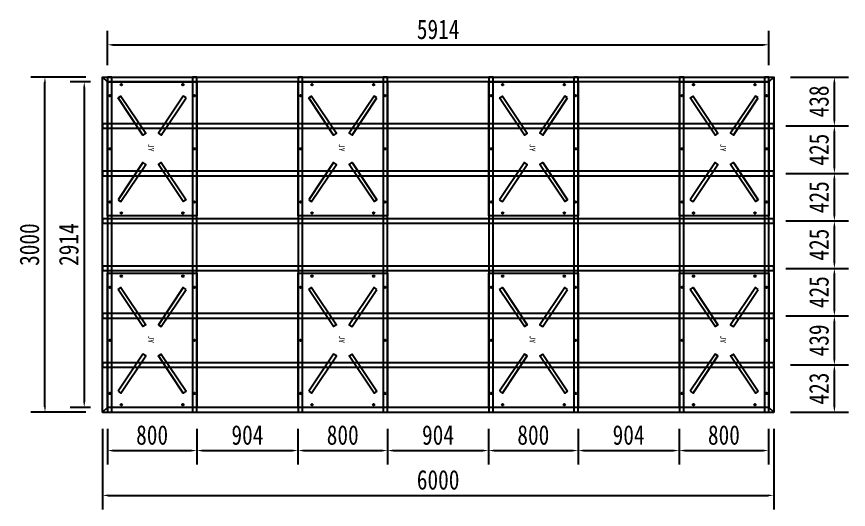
# Model space of a CAD drawing. Header units: millimetres. Extents: x -2018967 to 3675, y -751 to 1571936.
# Drawn here: x -1773719 to -1766283, y 1235119 to 1239529 of the extents above; entities that cross this region are included whole.
import ezdxf

# ---------------------------------------------------------------- set-up
doc = ezdxf.new("R2010")
doc.units = ezdxf.units.MM
doc.header["$LTSCALE"] = 1000
doc.layers.get('0').update_dxf_attribs({"linetype": 'CONTINUOUS'})
doc.layers.get('DEFPOINTS').update_dxf_attribs({"linetype": 'CONTINUOUS'})
for name, color, linetype in [('PUB_TEXT', 7, 'CONTINUOUS'), ('W-STEEL_FRAME钢架', 3, 'CONTINUOUS'), ('W-STEEL_KEEL钢龙骨', 5, 'CONTINUOUS')]:
    doc.layers.add(name, color=color, linetype=linetype)
doc.styles.add('黑体', font='simhei.ttf', dxfattribs={"width": 0.8})
doc.dimstyles.new('W&&50', dxfattribs={"dimtxt": 175, "dimasz": 50, "dimexe": 125, "dimexo": 150, "dimgap": 50, "dimtad": 1, "dimdec": 0, "dimzin": 0, "dimdsep": 46, "dimtxsty": '黑体', "dimcen": 0.09, "dimclrd": 1, "dimclre": 1, "dimclrt": 7, "dimazin": 2, "dimtfac": 1, "dimtdec": 0, "dimtix": 1, "dimtmove": 2, "dimatfit": 3, "dimfxl": 100, "dimtolj": 1, "dimtzin": 0, "dimarcsym": 0})

# ---------------------------------------------------------------- blocks, each defined once
blk = doc.blocks.new('*D215')
at = {"color": 1, "lineweight": -2, "transparency": 16777216}
for p, q in [((-1773058.1, 1238945.2), (-1773240.1, 1238945.2)), ((-1773115.1, 1238895.2), (-1773115.1, 1236081.1)), ((-1773058.1, 1236031.1), (-1773240.1, 1236031.1))]:
    blk.add_line(p, q, dxfattribs=at)
at = {"color": 1, "transparency": 16777216}
for points in [[(-1773123.5, 1238895.2), (-1773106.8, 1238895.2), (-1773115.1, 1238945.2)], [(-1773123.5, 1236081.1), (-1773106.8, 1236081.1), (-1773115.1, 1236031.1)]]:
    blk.add_solid(points, dxfattribs=at)
at = {"layer": 'DEFPOINTS', "color": 0, "transparency": 16777216}
for p in [(-1772908.1, 1238945.2), (-1773115.1, 1236031.1), (-1772908.1, 1236031.1)]:
    blk.add_point(p, dxfattribs=at)
at = {"color": 7, "transparency": 16777216, "insert": (-1773252.6, 1237488.1), "char_height": 175, "attachment_point": 5, "rotation": 90, "style": '黑体'}
blk.add_mtext('\\A1;2914', dxfattribs=at)
blk = doc.blocks.new('*D216')
at = {"color": 1, "lineweight": -2, "transparency": 16777216}
for p, q in [((-1772908.1, 1239095.2), (-1772908.1, 1239401.3)), ((-1766994.1, 1239095.1), (-1766994.1, 1239401.3)), ((-1772858.1, 1239276.3), (-1767044.1, 1239276.3))]:
    blk.add_line(p, q, dxfattribs=at)
at = {"color": 1, "transparency": 16777216}
for points in [[(-1772858.1, 1239284.6), (-1772858.1, 1239267.9), (-1772908.1, 1239276.3)], [(-1767044.1, 1239284.6), (-1767044.1, 1239267.9), (-1766994.1, 1239276.3)]]:
    blk.add_solid(points, dxfattribs=at)
at = {"layer": 'DEFPOINTS', "color": 0, "transparency": 16777216}
for p in [(-1766994.1, 1239276.3), (-1772908.1, 1238945.2), (-1766994.1, 1238945.1)]:
    blk.add_point(p, dxfattribs=at)
at = {"color": 7, "transparency": 16777216, "insert": (-1769951.1, 1239413.8), "char_height": 175, "attachment_point": 5, "style": '黑体'}
blk.add_mtext('\\A1;5914', dxfattribs=at)
blk = doc.blocks.new('*D217')
at = {"color": 1, "lineweight": -2, "transparency": 16777216}
for p, q in [((-1766801.1, 1236411.2), (-1766283.3, 1236411.2)), ((-1766408.3, 1236038.2), (-1766408.3, 1236361.2)), ((-1766801.1, 1235988.2), (-1766283.3, 1235988.2))]:
    blk.add_line(p, q, dxfattribs=at)
at = {"color": 1, "transparency": 16777216}
for points in [[(-1766416.6, 1236361.2), (-1766400, 1236361.2), (-1766408.3, 1236411.2)], [(-1766416.6, 1236038.2), (-1766400, 1236038.2), (-1766408.3, 1235988.2)]]:
    blk.add_solid(points, dxfattribs=at)
at = {"layer": 'DEFPOINTS', "color": 0, "transparency": 16777216}
for p in [(-1766951.1, 1236411.2), (-1766408.3, 1236411.2), (-1766951.1, 1235988.2)]:
    blk.add_point(p, dxfattribs=at)
at = {"color": 7, "transparency": 16777216, "insert": (-1766545.8, 1236199.7), "char_height": 175, "attachment_point": 5, "rotation": 90, "style": '黑体'}
blk.add_mtext('\\A1;423', dxfattribs=at)
blk = doc.blocks.new('*D218')
at = {"color": 1, "lineweight": -2, "transparency": 16777216}
for p, q in [((-1773101.1, 1238988.2), (-1773591.2, 1238988.2)), ((-1773466.2, 1236038.2), (-1773466.2, 1238938.2)), ((-1773100.8, 1235988.2), (-1773591.2, 1235988.2))]:
    blk.add_line(p, q, dxfattribs=at)
at = {"color": 1, "transparency": 16777216}
for points in [[(-1773474.5, 1238938.2), (-1773457.8, 1238938.2), (-1773466.2, 1238988.2)], [(-1773474.5, 1236038.2), (-1773457.8, 1236038.2), (-1773466.2, 1235988.2)]]:
    blk.add_solid(points, dxfattribs=at)
at = {"layer": 'DEFPOINTS', "color": 0, "transparency": 16777216}
for p in [(-1773466.2, 1238988.2), (-1772951.1, 1238988.2), (-1772950.8, 1235988.2)]:
    blk.add_point(p, dxfattribs=at)
at = {"color": 7, "transparency": 16777216, "insert": (-1773604.6, 1237488.2), "char_height": 175, "attachment_point": 5, "rotation": 90, "style": '黑体'}
blk.add_mtext('\\A1;3000', dxfattribs=at)
blk = doc.blocks.new('*D219')
at = {"color": 1, "lineweight": -2, "transparency": 16777216}
for p, q in [((-1766841.1, 1236850.2), (-1766283.3, 1236850.2)), ((-1766408.3, 1236461.2), (-1766408.3, 1236800.2)), ((-1766801.1, 1236411.2), (-1766283.3, 1236411.2))]:
    blk.add_line(p, q, dxfattribs=at)
at = {"color": 1, "transparency": 16777216}
for points in [[(-1766416.6, 1236800.2), (-1766400, 1236800.2), (-1766408.3, 1236850.2)], [(-1766416.6, 1236461.2), (-1766400, 1236461.2), (-1766408.3, 1236411.2)]]:
    blk.add_solid(points, dxfattribs=at)
at = {"layer": 'DEFPOINTS', "color": 0, "transparency": 16777216}
for p in [(-1766991.1, 1236850.2), (-1766408.3, 1236850.2), (-1766951.1, 1236411.2)]:
    blk.add_point(p, dxfattribs=at)
at = {"color": 7, "transparency": 16777216, "insert": (-1766545.8, 1236630.7), "char_height": 175, "attachment_point": 5, "rotation": 90, "style": '黑体'}
blk.add_mtext('\\A1;439', dxfattribs=at)
blk = doc.blocks.new('*D220')
at = {"color": 1, "lineweight": -2, "transparency": 16777216}
for p, q in [((-1766841.1, 1237275.2), (-1766283.3, 1237275.2)), ((-1766408.3, 1236900.2), (-1766408.3, 1237225.2)), ((-1766841.1, 1236850.2), (-1766283.3, 1236850.2))]:
    blk.add_line(p, q, dxfattribs=at)
at = {"color": 1, "transparency": 16777216}
for points in [[(-1766416.6, 1237225.2), (-1766400, 1237225.2), (-1766408.3, 1237275.2)], [(-1766416.6, 1236900.2), (-1766400, 1236900.2), (-1766408.3, 1236850.2)]]:
    blk.add_solid(points, dxfattribs=at)
at = {"layer": 'DEFPOINTS', "color": 0, "transparency": 16777216}
for p in [(-1766991.1, 1237275.2), (-1766408.3, 1237275.2), (-1766991.1, 1236850.2)]:
    blk.add_point(p, dxfattribs=at)
at = {"color": 7, "transparency": 16777216, "insert": (-1766545.8, 1237062.7), "char_height": 175, "attachment_point": 5, "rotation": 90, "style": '黑体'}
blk.add_mtext('\\A1;425', dxfattribs=at)
blk = doc.blocks.new('*D221')
at = {"color": 1, "lineweight": -2, "transparency": 16777216}
for p, q in [((-1766841.1, 1237700.2), (-1766283.3, 1237700.2)), ((-1766408.3, 1237325.2), (-1766408.3, 1237650.2)), ((-1766841.1, 1237275.2), (-1766283.3, 1237275.2))]:
    blk.add_line(p, q, dxfattribs=at)
at = {"color": 1, "transparency": 16777216}
for points in [[(-1766416.6, 1237650.2), (-1766400, 1237650.2), (-1766408.3, 1237700.2)], [(-1766416.6, 1237325.2), (-1766400, 1237325.2), (-1766408.3, 1237275.2)]]:
    blk.add_solid(points, dxfattribs=at)
at = {"layer": 'DEFPOINTS', "color": 0, "transparency": 16777216}
for p in [(-1766991.1, 1237700.2), (-1766408.3, 1237700.2), (-1766991.1, 1237275.2)]:
    blk.add_point(p, dxfattribs=at)
at = {"color": 7, "transparency": 16777216, "insert": (-1766545.8, 1237487.7), "char_height": 175, "attachment_point": 5, "rotation": 90, "style": '黑体'}
blk.add_mtext('\\A1;425', dxfattribs=at)
blk = doc.blocks.new('*D222')
at = {"color": 1, "lineweight": -2, "transparency": 16777216}
for p, q in [((-1766841.1, 1238125.2), (-1766283.3, 1238125.2)), ((-1766408.3, 1237750.2), (-1766408.3, 1238075.2)), ((-1766841.1, 1237700.2), (-1766283.3, 1237700.2))]:
    blk.add_line(p, q, dxfattribs=at)
at = {"color": 1, "transparency": 16777216}
for points in [[(-1766416.6, 1238075.2), (-1766400, 1238075.2), (-1766408.3, 1238125.2)], [(-1766416.6, 1237750.2), (-1766400, 1237750.2), (-1766408.3, 1237700.2)]]:
    blk.add_solid(points, dxfattribs=at)
at = {"layer": 'DEFPOINTS', "color": 0, "transparency": 16777216}
for p in [(-1766991.1, 1238125.2), (-1766408.3, 1238125.2), (-1766991.1, 1237700.2)]:
    blk.add_point(p, dxfattribs=at)
at = {"color": 7, "transparency": 16777216, "insert": (-1766545.8, 1237912.7), "char_height": 175, "attachment_point": 5, "rotation": 90, "style": '黑体'}
blk.add_mtext('\\A1;425', dxfattribs=at)
blk = doc.blocks.new('*D223')
at = {"color": 1, "lineweight": -2, "transparency": 16777216}
for p, q in [((-1766841.1, 1238550.2), (-1766283.3, 1238550.2)), ((-1766408.3, 1238175.2), (-1766408.3, 1238500.2)), ((-1766841.1, 1238125.2), (-1766283.3, 1238125.2))]:
    blk.add_line(p, q, dxfattribs=at)
at = {"color": 1, "transparency": 16777216}
for points in [[(-1766416.6, 1238500.2), (-1766400, 1238500.2), (-1766408.3, 1238550.2)], [(-1766416.6, 1238175.2), (-1766400, 1238175.2), (-1766408.3, 1238125.2)]]:
    blk.add_solid(points, dxfattribs=at)
at = {"layer": 'DEFPOINTS', "color": 0, "transparency": 16777216}
for p in [(-1766991.1, 1238550.2), (-1766408.3, 1238550.2), (-1766991.1, 1238125.2)]:
    blk.add_point(p, dxfattribs=at)
at = {"color": 7, "transparency": 16777216, "insert": (-1766545.8, 1238337.7), "char_height": 175, "attachment_point": 5, "rotation": 90, "style": '黑体'}
blk.add_mtext('\\A1;425', dxfattribs=at)
blk = doc.blocks.new('*D224')
at = {"color": 1, "lineweight": -2, "transparency": 16777216}
for p, q in [((-1766800.8, 1238988.2), (-1766283.3, 1238988.2)), ((-1766408.3, 1238600.2), (-1766408.3, 1238938.2)), ((-1766841.1, 1238550.2), (-1766283.3, 1238550.2))]:
    blk.add_line(p, q, dxfattribs=at)
at = {"color": 1, "transparency": 16777216}
for points in [[(-1766416.6, 1238938.2), (-1766400, 1238938.2), (-1766408.3, 1238988.2)], [(-1766416.6, 1238600.2), (-1766400, 1238600.2), (-1766408.3, 1238550.2)]]:
    blk.add_solid(points, dxfattribs=at)
at = {"layer": 'DEFPOINTS', "color": 0, "transparency": 16777216}
for p in [(-1766950.8, 1238988.2), (-1766408.3, 1238988.2), (-1766991.1, 1238550.2)]:
    blk.add_point(p, dxfattribs=at)
at = {"color": 7, "transparency": 16777216, "insert": (-1766545.8, 1238769.2), "char_height": 175, "attachment_point": 5, "rotation": 90, "style": '黑体'}
blk.add_mtext('\\A1;438', dxfattribs=at)
blk = doc.blocks.new('*D225')
at = {"color": 1, "lineweight": -2, "transparency": 16777216}
for p, q in [((-1772908.1, 1235838.2), (-1772908.1, 1235519.9)), ((-1772108.1, 1235838.2), (-1772108.1, 1235519.9)), ((-1772858.1, 1235644.9), (-1772158.1, 1235644.9))]:
    blk.add_line(p, q, dxfattribs=at)
at = {"color": 1, "transparency": 16777216}
for points in [[(-1772858.1, 1235653.3), (-1772858.1, 1235636.6), (-1772908.1, 1235644.9)], [(-1772158.1, 1235653.3), (-1772158.1, 1235636.6), (-1772108.1, 1235644.9)]]:
    blk.add_solid(points, dxfattribs=at)
at = {"layer": 'DEFPOINTS', "color": 0, "transparency": 16777216}
for p in [(-1772908.1, 1235988.2), (-1772108.1, 1235988.2), (-1772108.1, 1235644.9)]:
    blk.add_point(p, dxfattribs=at)
at = {"color": 7, "transparency": 16777216, "insert": (-1772508.1, 1235783.4), "char_height": 175, "attachment_point": 5, "style": '黑体'}
blk.add_mtext('\\A1;800', dxfattribs=at)
blk = doc.blocks.new('*D226')
at = {"color": 1, "lineweight": -2, "transparency": 16777216}
for p, q in [((-1772108.1, 1235838.2), (-1772108.1, 1235519.9)), ((-1771204.1, 1235838.2), (-1771204.1, 1235519.9)), ((-1772058.1, 1235644.9), (-1771254.1, 1235644.9))]:
    blk.add_line(p, q, dxfattribs=at)
at = {"color": 1, "transparency": 16777216}
for points in [[(-1772058.1, 1235653.3), (-1772058.1, 1235636.6), (-1772108.1, 1235644.9)], [(-1771254.1, 1235653.3), (-1771254.1, 1235636.6), (-1771204.1, 1235644.9)]]:
    blk.add_solid(points, dxfattribs=at)
at = {"layer": 'DEFPOINTS', "color": 0, "transparency": 16777216}
for p in [(-1772108.1, 1235988.2), (-1771204.1, 1235988.2), (-1771204.1, 1235644.9)]:
    blk.add_point(p, dxfattribs=at)
at = {"color": 7, "transparency": 16777216, "insert": (-1771656.1, 1235783.4), "char_height": 175, "attachment_point": 5, "style": '黑体'}
blk.add_mtext('\\A1;904', dxfattribs=at)
blk = doc.blocks.new('*D227')
at = {"color": 1, "lineweight": -2, "transparency": 16777216}
for p, q in [((-1771204.1, 1235838.2), (-1771204.1, 1235519.9)), ((-1770404.1, 1235838.2), (-1770404.1, 1235519.9)), ((-1771154.1, 1235644.9), (-1770454.1, 1235644.9))]:
    blk.add_line(p, q, dxfattribs=at)
at = {"color": 1, "transparency": 16777216}
for points in [[(-1771154.1, 1235653.3), (-1771154.1, 1235636.6), (-1771204.1, 1235644.9)], [(-1770454.1, 1235653.3), (-1770454.1, 1235636.6), (-1770404.1, 1235644.9)]]:
    blk.add_solid(points, dxfattribs=at)
at = {"layer": 'DEFPOINTS', "color": 0, "transparency": 16777216}
for p in [(-1771204.1, 1235988.2), (-1770404.1, 1235988.2), (-1770404.1, 1235644.9)]:
    blk.add_point(p, dxfattribs=at)
at = {"color": 7, "transparency": 16777216, "insert": (-1770804.1, 1235783.4), "char_height": 175, "attachment_point": 5, "style": '黑体'}
blk.add_mtext('\\A1;800', dxfattribs=at)
blk = doc.blocks.new('*D228')
at = {"color": 1, "lineweight": -2, "transparency": 16777216}
for p, q in [((-1770404.1, 1235838.2), (-1770404.1, 1235519.9)), ((-1769500.1, 1235838.2), (-1769500.1, 1235519.9)), ((-1770354.1, 1235644.9), (-1769550.1, 1235644.9))]:
    blk.add_line(p, q, dxfattribs=at)
at = {"color": 1, "transparency": 16777216}
for points in [[(-1770354.1, 1235653.3), (-1770354.1, 1235636.6), (-1770404.1, 1235644.9)], [(-1769550.1, 1235653.3), (-1769550.1, 1235636.6), (-1769500.1, 1235644.9)]]:
    blk.add_solid(points, dxfattribs=at)
at = {"layer": 'DEFPOINTS', "color": 0, "transparency": 16777216}
for p in [(-1770404.1, 1235988.2), (-1769500.1, 1235988.2), (-1769500.1, 1235644.9)]:
    blk.add_point(p, dxfattribs=at)
at = {"color": 7, "transparency": 16777216, "insert": (-1769952.1, 1235783.4), "char_height": 175, "attachment_point": 5, "style": '黑体'}
blk.add_mtext('\\A1;904', dxfattribs=at)
blk = doc.blocks.new('*D229')
at = {"color": 1, "lineweight": -2, "transparency": 16777216}
for p, q in [((-1769500.1, 1235838.2), (-1769500.1, 1235519.9)), ((-1768700.1, 1235838.2), (-1768700.1, 1235519.9)), ((-1769450.1, 1235644.9), (-1768750.1, 1235644.9))]:
    blk.add_line(p, q, dxfattribs=at)
at = {"color": 1, "transparency": 16777216}
for points in [[(-1769450.1, 1235653.3), (-1769450.1, 1235636.6), (-1769500.1, 1235644.9)], [(-1768750.1, 1235653.3), (-1768750.1, 1235636.6), (-1768700.1, 1235644.9)]]:
    blk.add_solid(points, dxfattribs=at)
at = {"layer": 'DEFPOINTS', "color": 0, "transparency": 16777216}
for p in [(-1769500.1, 1235988.2), (-1768700.1, 1235988.2), (-1768700.1, 1235644.9)]:
    blk.add_point(p, dxfattribs=at)
at = {"color": 7, "transparency": 16777216, "insert": (-1769100.1, 1235783.4), "char_height": 175, "attachment_point": 5, "style": '黑体'}
blk.add_mtext('\\A1;800', dxfattribs=at)
blk = doc.blocks.new('*D230')
at = {"color": 1, "lineweight": -2, "transparency": 16777216}
for p, q in [((-1768700.1, 1235838.2), (-1768700.1, 1235519.9)), ((-1767796.1, 1235838.2), (-1767796.1, 1235519.9)), ((-1768650.1, 1235644.9), (-1767846.1, 1235644.9))]:
    blk.add_line(p, q, dxfattribs=at)
at = {"color": 1, "transparency": 16777216}
for points in [[(-1768650.1, 1235653.3), (-1768650.1, 1235636.6), (-1768700.1, 1235644.9)], [(-1767846.1, 1235653.3), (-1767846.1, 1235636.6), (-1767796.1, 1235644.9)]]:
    blk.add_solid(points, dxfattribs=at)
at = {"layer": 'DEFPOINTS', "color": 0, "transparency": 16777216}
for p in [(-1768700.1, 1235988.2), (-1767796.1, 1235988.2), (-1767796.1, 1235644.9)]:
    blk.add_point(p, dxfattribs=at)
at = {"color": 7, "transparency": 16777216, "insert": (-1768248.1, 1235783.4), "char_height": 175, "attachment_point": 5, "style": '黑体'}
blk.add_mtext('\\A1;904', dxfattribs=at)
blk = doc.blocks.new('*D231')
at = {"color": 1, "lineweight": -2, "transparency": 16777216}
for p, q in [((-1767796.1, 1235838.2), (-1767796.1, 1235519.9)), ((-1766996.1, 1235838.2), (-1766996.1, 1235519.9)), ((-1767746.1, 1235644.9), (-1767046.1, 1235644.9))]:
    blk.add_line(p, q, dxfattribs=at)
at = {"color": 1, "transparency": 16777216}
for points in [[(-1767746.1, 1235653.3), (-1767746.1, 1235636.6), (-1767796.1, 1235644.9)], [(-1767046.1, 1235653.3), (-1767046.1, 1235636.6), (-1766996.1, 1235644.9)]]:
    blk.add_solid(points, dxfattribs=at)
at = {"layer": 'DEFPOINTS', "color": 0, "transparency": 16777216}
for p in [(-1767796.1, 1235988.2), (-1766996.1, 1235988.2), (-1766996.1, 1235644.9)]:
    blk.add_point(p, dxfattribs=at)
at = {"color": 7, "transparency": 16777216, "insert": (-1767396.1, 1235783.4), "char_height": 175, "attachment_point": 5, "style": '黑体'}
blk.add_mtext('\\A1;800', dxfattribs=at)
blk = doc.blocks.new('*D232')
at = {"color": 1, "lineweight": -2, "transparency": 16777216}
for p, q in [((-1772951.1, 1235838.2), (-1772951.1, 1235118.7)), ((-1766951.1, 1235838.2), (-1766951.1, 1235118.7)), ((-1772901.1, 1235243.7), (-1767001.1, 1235243.7))]:
    blk.add_line(p, q, dxfattribs=at)
at = {"color": 1, "transparency": 16777216}
for points in [[(-1772901.1, 1235252), (-1772901.1, 1235235.3), (-1772951.1, 1235243.7)], [(-1767001.1, 1235252), (-1767001.1, 1235235.3), (-1766951.1, 1235243.7)]]:
    blk.add_solid(points, dxfattribs=at)
at = {"layer": 'DEFPOINTS', "color": 0, "transparency": 16777216}
for p in [(-1772951.1, 1235988.2), (-1766951.1, 1235988.2), (-1766951.1, 1235243.7)]:
    blk.add_point(p, dxfattribs=at)
at = {"color": 7, "transparency": 16777216, "insert": (-1769951.1, 1235382.1), "char_height": 175, "attachment_point": 5, "style": '黑体'}
blk.add_mtext('\\A1;6000', dxfattribs=at)
blk = doc.blocks.new('$matou$00000186')
for points in [[(-600, 400), (600, 400), (600, -400), (-600, -400)], [(-455.8, 303.8), (-472.4, 278.9), (-139.6, 57), (-122.9, 82)], [(455.8, 303.8), (472.4, 278.9), (139.6, 57), (122.9, 82)], [(-455.8, -303.8), (-472.4, -278.9), (-139.6, -57), (-122.9, -82)], [(455.8, -303.8), (472.4, -278.9), (139.6, -57), (122.9, -82)]]:
    blk.add_lwpolyline(points, close=True)
at = {"color": 1}
for centre in [(-475, 377.5), (0, 377.5), (475, 377.5), (-575, 275), (575, 275), (-575, -275), (575, -275), (-475, -377.5), (0, -377.5), (475, -377.5)]:
    blk.add_circle(centre, 7, dxfattribs=at)
at = {"layer": 'PUB_TEXT', "style": '黑体', "width": 0.8}
blk.add_text('JY', height=52.57, dxfattribs=at).set_placement((-44.4, -35.3))
blk = doc.blocks.new('*U874')
at = {"rotation": 270}
blk.add_blockref('$matou$00000186', (0, 0), dxfattribs=at)
blk = doc.blocks.new('*U875')
at = {"color": 0, "linetype": 'ByBlock', "lineweight": -2, "transparency": 16777216}
for p in [(0, 1714), (1705, 1714), (3410, 1714), (5115, 1714), (0, 0), (1705, 0), (3410, 0), (5115, 0)]:
    blk.add_blockref('*U874', p, dxfattribs=at)
blk = doc.blocks.new('*U872')
at = {"layer": 'W-STEEL_KEEL钢龙骨', "color": 1}
for points in [[(-400, -1500), (-360, -1500), (-360, 1500), (-400, 1500)], [(360, -1500), (400, -1500), (400, 1500), (360, 1500)]]:
    blk.add_lwpolyline(points, close=True, dxfattribs=at)
blk = doc.blocks.new('*U873')
at = {"color": 0, "linetype": 'ByBlock', "lineweight": -2, "transparency": 16777216}
for p in [(0, 0), (1705, 0), (3410, 0), (5115, 0)]:
    blk.add_blockref('*U872', p, dxfattribs=at)
blk = doc.blocks.new('6米框架')
at = {"layer": 'W-STEEL_FRAME钢架'}
for points in [[(-3000.1, 1514.6), (2999.9, 1514.6), (2956.9, 1471.6), (-2957.1, 1471.6)], [(-3000.1, -1485.4), (-3000.1, 1514.6), (-2957.1, 1471.6), (-2957.1, -1442.4)], [(2999.9, 1514.6), (2999.9, -1485.4), (2956.9, -1442.4), (2956.9, 1471.6)], [(2999.9, -1485.4), (2956.9, -1442.4), (-2957.1, -1442.4), (-3000.1, -1485.4)]]:
    blk.add_lwpolyline(points, close=True, dxfattribs=at)
at = {"layer": 'W-STEEL_KEEL钢龙骨'}
for points in [[(-2999.9, 1056.6), (2999.9, 1056.6), (2999.9, 1096.6), (-2999.9, 1096.6)], [(-2999.9, 631.6), (2999.9, 631.6), (2999.9, 671.6), (-2999.9, 671.6)], [(-2999.9, 206.6), (2999.9, 206.6), (2999.9, 246.6), (-2999.9, 246.6)], [(-2999.9, -218.4), (2999.9, -218.4), (2999.9, -178.4), (-2999.9, -178.4)], [(-2999.9, -643.4), (2999.9, -643.4), (2999.9, -603.4), (-2999.9, -603.4)], [(-2999.9, -1082.4), (2999.9, -1082.4), (2999.9, -1042.4), (-2999.9, -1042.4)]]:
    blk.add_lwpolyline(points, close=True, dxfattribs=at)
for name, p in [('*U873', (-2557.1, 14.6)), ('*U875', (-2557.1, -842.4))]:
    blk.add_blockref(name, p)

msp = doc.modelspace()

# ---------------------------------------------------------------- block references
msp.add_blockref('6米框架', (-1769951, 1237473.6))

# ---------------------------------------------------------------- dimensions: what is measured, and where the dimension line sits
for base, p1, p2, picture, middle in [((-1766994.1, 1239276.3), (-1772908.1, 1238945.2), (-1766994.1, 1238945.1), '*D216', (-1769951.1, 1239413.8)), ((-1766951.1, 1235243.7), (-1772951.1, 1235988.2), (-1766951.1, 1235988.2), '*D232', (-1769951.1, 1235382.1)), ((-1772108.1, 1235644.9), (-1772908.1, 1235988.2), (-1772108.1, 1235988.2), '*D225', (-1772508.1, 1235783.4)), ((-1771204.1, 1235644.9), (-1772108.1, 1235988.2), (-1771204.1, 1235988.2), '*D226', (-1771656.1, 1235783.4)), ((-1770404.1, 1235644.9), (-1771204.1, 1235988.2), (-1770404.1, 1235988.2), '*D227', (-1770804.1, 1235783.4)), ((-1769500.1, 1235644.9), (-1770404.1, 1235988.2), (-1769500.1, 1235988.2), '*D228', (-1769952.1, 1235783.4)), ((-1768700.1, 1235644.9), (-1769500.1, 1235988.2), (-1768700.1, 1235988.2), '*D229', (-1769100.1, 1235783.4)), ((-1767796.1, 1235644.9), (-1768700.1, 1235988.2), (-1767796.1, 1235988.2), '*D230', (-1768248.1, 1235783.4)), ((-1766996.1, 1235644.9), (-1767796.1, 1235988.2), (-1766996.1, 1235988.2), '*D231', (-1767396.1, 1235783.4))]:
    dim = msp.add_linear_dim(base=base, p1=p1, p2=p2, dimstyle='W&&50')
    dim.commit()
    dim.dimension.update_dxf_attribs({"geometry": picture, "text_midpoint": middle})
for base, p1, p2, picture, middle in [((-1773466.2, 1238988.2), (-1772950.8, 1235988.2), (-1772951.1, 1238988.2), '*D218', (-1773604.6, 1237488.2)), ((-1773115.1, 1236031.1), (-1772908.1, 1238945.2), (-1772908.1, 1236031.1), '*D215', (-1773252.6, 1237488.1)), ((-1766408.3, 1238988.2), (-1766991.1, 1238550.2), (-1766950.8, 1238988.2), '*D224', (-1766545.8, 1238769.2)), ((-1766408.3, 1238550.2), (-1766991.1, 1238125.2), (-1766991.1, 1238550.2), '*D223', (-1766545.8, 1238337.7)), ((-1766408.3, 1238125.2), (-1766991.1, 1237700.2), (-1766991.1, 1238125.2), '*D222', (-1766545.8, 1237912.7)), ((-1766408.3, 1237700.2), (-1766991.1, 1237275.2), (-1766991.1, 1237700.2), '*D221', (-1766545.8, 1237487.7)), ((-1766408.3, 1237275.2), (-1766991.1, 1236850.2), (-1766991.1, 1237275.2), '*D220', (-1766545.8, 1237062.7)), ((-1766408.3, 1236850.2), (-1766951.1, 1236411.2), (-1766991.1, 1236850.2), '*D219', (-1766545.8, 1236630.7)), ((-1766408.3, 1236411.2), (-1766951.1, 1235988.2), (-1766951.1, 1236411.2), '*D217', (-1766545.8, 1236199.7))]:
    dim = msp.add_linear_dim(base=base, p1=p1, p2=p2, angle=90, dimstyle='W&&50')
    dim.commit()
    dim.dimension.update_dxf_attribs({"geometry": picture, "text_midpoint": middle})

doc.saveas('drawing.dxf')
